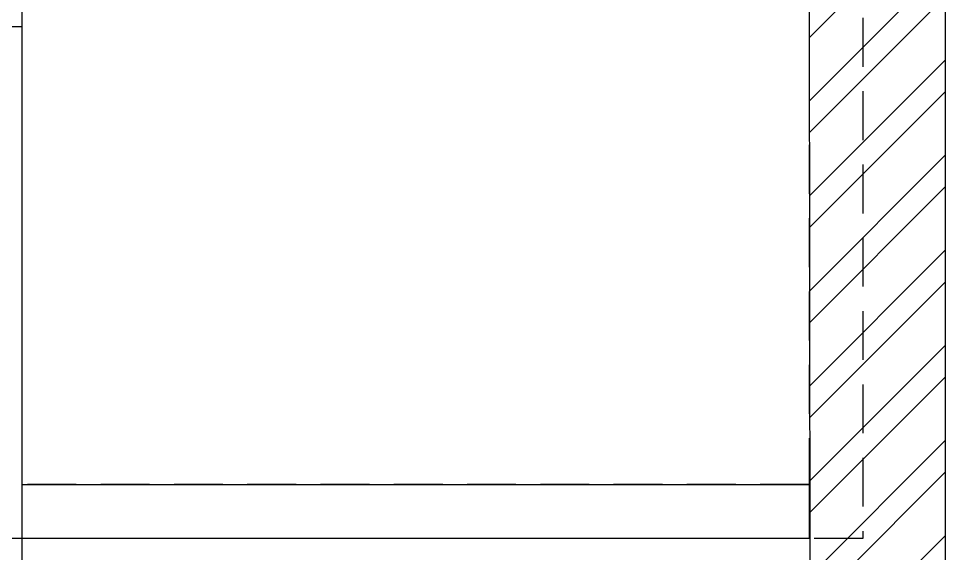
# Model space of a CAD drawing. Header units: feet. Extents: x 6867035 to 6871591, y -5290193 to -5271489.
# Drawn here: x 6869869 to 6871591, y -5275667 to -5274674 of the extents above; entities that cross this region are included whole.
import ezdxf

# ---------------------------------------------------------------- set-up
doc = ezdxf.new("R2010")
doc.units = ezdxf.units.FT
doc.header["$LTSCALE"] = 33
doc.header["$MEASUREMENT"] = 0
doc.linetypes.add('a_p6_plan_L18$0$HIDDEN', pattern=[0.375, 0.25, -0.125])
doc.layers.add('A-WALL', color=1, linetype='Continuous')
for name, color, linetype, lineweight in [('LENS-DIM', 252, 'Continuous', 5), ('LENS-PARTITION', 21, 'Continuous', 25), ('LN-HATCH', 251, 'Continuous', 0)]:
    doc.layers.add(name, color=color, linetype=linetype, lineweight=lineweight)

# ---------------------------------------------------------------- blocks, each defined once
blk = doc.blocks.new('A$C7088fc7a')
at = {"layer": 'LN-HATCH'}
h = blk.add_hatch(dxfattribs=at)
h.set_pattern_fill('ANSI32', color=256, scale=333, angle=180)
h.set_pattern_definition([(225, (-7871609.872930671, 5281341.807298671), (88.29995930067012, -88.29995930067015), []), (225, (-7871668.739570107, 5281341.807298671), (88.29995930067012, -88.29995930067015), [])])
h.paths.add_polyline_path([(-1100.724284796044, 9792.11118381098), (-1391.341629895382, 9792.11118381098), (-1350.724284796044, 4105.611183810979), (-1350.724284796044, -8104.316704380327), (-1100.724284796044, -8069.388816189022), (-1100.724284796044, 4105.611183810979)])
h.paths.add_polyline_path([(3164.641131760553, 9792.11118381098), (2908.217660998926, 9792.11118381098), (2911.250066672452, 7124.61118381098), (2911.534265891649, 7124.61118381098), (2911.534265891649, 6874.611183810047), (2914.641131760553, 4141.611183810979), (2914.641131760553, -7508.395878923126), (3164.641131760553, -7473.467990731821)])
at = {"layer": 'A-WALL'}
for p, q in [((2914.641131760553, 4141.611183810979), (2908.217657704838, 9792.114081060514)), ((3164.641131760553, -7473.467990731821), (3164.641131760553, 9792.11118381098))]:
    blk.add_line(p, q, dxfattribs=at)

msp = doc.modelspace()

# ---------------------------------------------------------------- linework, layer by layer
at = {"layer": 'Defpoints', "color": 9, "linetype": 'a_p6_plan_L18$0$HIDDEN', "ltscale": 11}
for points in [[(6869775.157905004, -5273038.741637889), (6871437.112362526, -5273038.741637889), (6871437.112362526, -5275638.741637889), (6869775.157905004, -5275638.741637889)], [(6869875.157905004, -5273138.741637889), (6871337.112362526, -5273138.741637889), (6871337.112362526, -5275538.741637888), (6869875.157905004, -5275538.741637888)]]:
    msp.add_lwpolyline(points, close=True, dxfattribs=at)
at = {"layer": 'LENS-PARTITION'}
for points in [[(6869775.157905004, -5276838.741637889), (6869875.157905004, -5276838.741637889), (6869875.157905004, -5274688.74163789), (6869775.157905004, -5274688.74163789)], [(6869875.157905004, -5275538.741637888), (6871337.112362526, -5275538.741637888), (6871337.112362526, -5275638.741637889), (6869875.157905004, -5275638.741637889)]]:
    msp.add_lwpolyline(points, close=True, dxfattribs=at)

# ---------------------------------------------------------------- block references
at = {"layer": 'LENS-DIM', "color": 2}
msp.add_blockref('A$C7088fc7a', (6868425.8821898, -5281280.852821701), dxfattribs=at)

doc.saveas('drawing.dxf')
